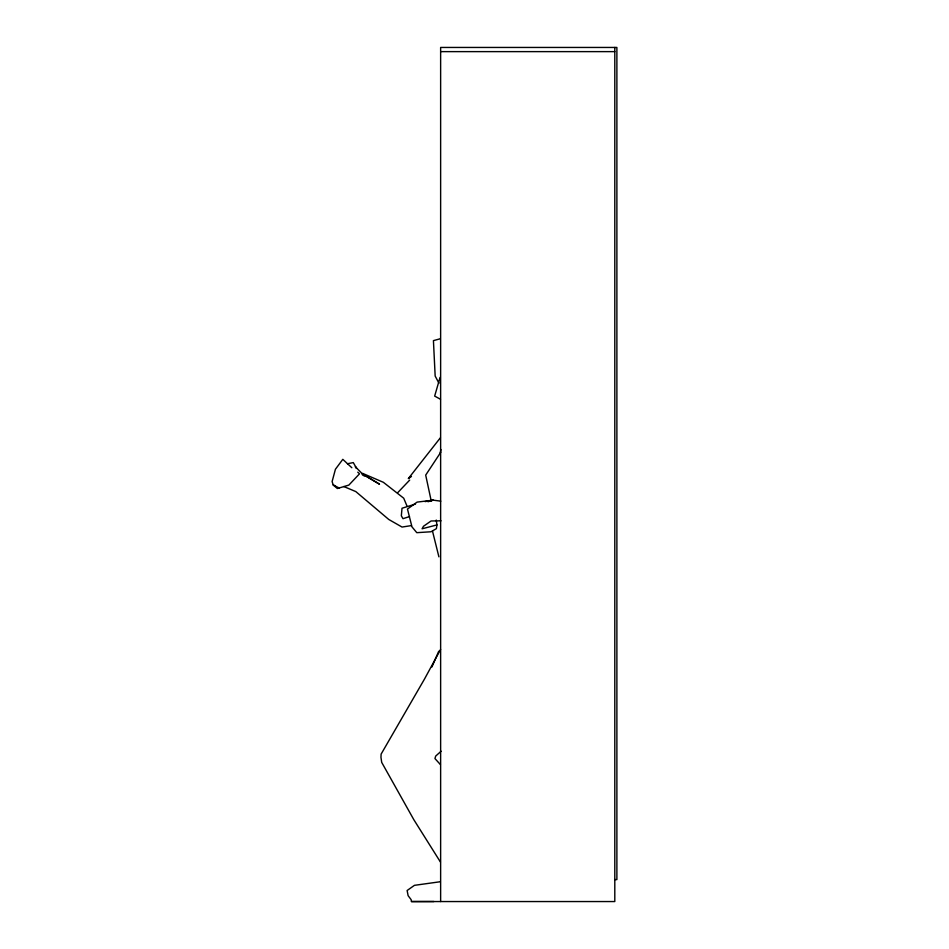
<?xml version="1.0" encoding="UTF-8"?>
<svg xmlns="http://www.w3.org/2000/svg" width="949" height="949" viewBox="0 0 949 949"><rect width="100%" height="100%" fill="white"/><g stroke="black" fill="none" stroke-linecap="round" stroke-linejoin="round"><path stroke-width="1.42" d="M436.243 520.064L436.931 524.927L436.398 528.652L430.988 531.772L416.789 532.674L411.973 526.861L407.465 509.044L417.109 502.104L433.266 500.159L440.751 501.167M440.039 453.871L440.941 449.518M440.063 377.394L434.666 396.089L440.478 399.256M431.925 666.981L438.758 651.204M440.585 649.424L424.488 679.069L381.118 754.111L380.964 757.338L381.712 762.403L413.811 819.663L440.431 862.024M440.751 452.293L425.698 475.105L431.19 500.787M440.419 437.738L408.307 478.628L411.451 476.457M409.695 480.075L397.773 492.602M441.131 751.205L435.686 756.08L434.939 758.559L440.431 764.609M409.517 516.576L403.005 518.676L401.332 515.805L402.02 508.249L415.508 504.026M411.415 525.592L402.044 527.051L388.77 519.471L355.804 491.582L343.799 486.529M427.975 501.736L433.266 500.159L425.069 501.606M440.3 338.746L433.432 340.632L435.164 376.053L438.96 383.206M436.931 524.927L422.091 528.783L423.491 526.268L431.083 520.977L440.988 520.811M347.476 463.741L353.289 462.59L356.634 468.415L355.317 466.73L364.475 475.947L362.245 474.642M440.36 881.728L414.452 885.334L407.121 890.506L408.117 895.666L411.131 899.652L411.475 901.55L614.798 901.55L614.798 47.45M411.475 901.55L433.918 901.526M440.633 51.626L614.798 51.626M614.798 879.604L616.886 879.604L616.886 47.45L440.633 47.45L440.633 901.55M362.577 473.361L383.384 482.317L403.716 498.213L406.919 505.864M335.377 486.018L333.206 484.998L332.114 481.546L335.436 469.245L342.814 459.34L351.842 467.75M339.125 487.976L333.206 484.998L337.358 488.533L348.876 485.069L359.517 473.824L357.761 472.187M362.411 473.931L379.505 484.192L362.494 474.049M432.53 531.238L438.901 556.838"/></g></svg>
